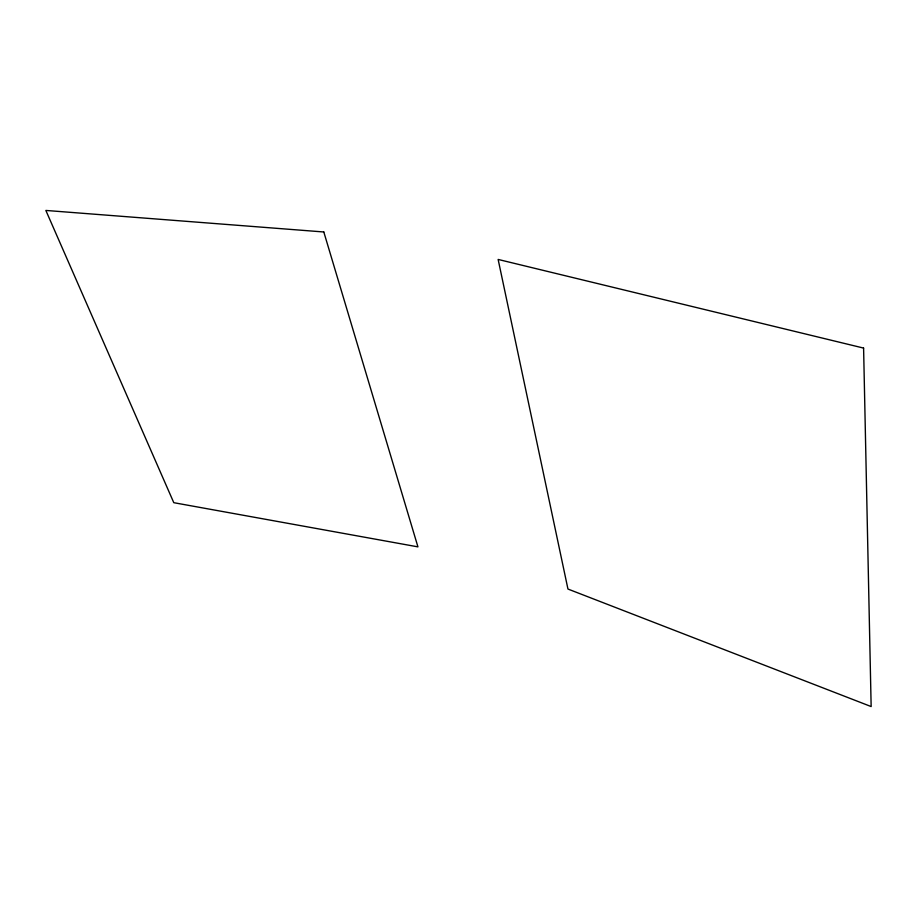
<?xml version="1.0" encoding="UTF-8"?>
<svg xmlns="http://www.w3.org/2000/svg" width="917" height="917" viewBox="0 0 917 917"><rect width="100%" height="100%" fill="white"/><g stroke="black" fill="none" stroke-linecap="round" stroke-linejoin="round"><path stroke-width="1.38" d="M323.804 231.978L45.85 210.44L173.794 502.688L417.934 546.864L323.804 231.978M863.596 348.082L498.137 259.442L567.955 589.046L871.15 706.56L863.596 348.082"/></g></svg>
